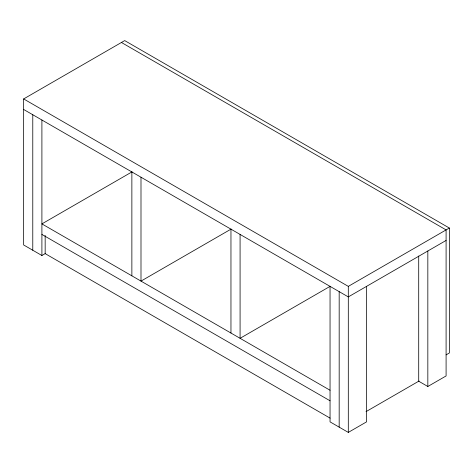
<?xml version="1.0" encoding="UTF-8"?>
<svg xmlns="http://www.w3.org/2000/svg" width="473" height="473" viewBox="0 0 473 473"><rect width="100%" height="100%" fill="white"/><g stroke="black" fill="none" stroke-linecap="round" stroke-linejoin="round"><path stroke-width="0.71" d="M45.739 253.292L41.902 255.509L23.65 244.967L23.65 98.934L124.695 40.595L449.35 228.033L449.35 352.988L446.092 354.874M132.02 171.865L41.902 223.895L330.048 390.249M231.114 229.074L140.995 281.104L140.995 177.221M330.201 286.283L240.083 338.313L240.083 234.431M23.65 98.934L348.305 286.372L449.35 228.033M446.092 240.45L348.305 296.908L23.65 109.47M366.019 411.64L419.066 381.013M330.048 286.372L330.048 421.869L348.305 432.405L366.557 421.869L366.557 286.372M418.711 256.029L418.711 381.22L427.834 386.488L446.092 375.952L446.092 229.913L121.437 42.475M41.902 234.431L330.048 400.791M330.113 418.144L45.166 253.629L45.166 235.453M427.834 250.992L427.834 386.488M348.305 286.372L348.305 432.405M339.176 291.64L339.176 427.137M230.96 229.163L230.96 333.039M131.866 171.947L131.866 275.83M41.902 120.012L41.902 255.509M32.779 114.738L32.779 250.241"/></g></svg>
